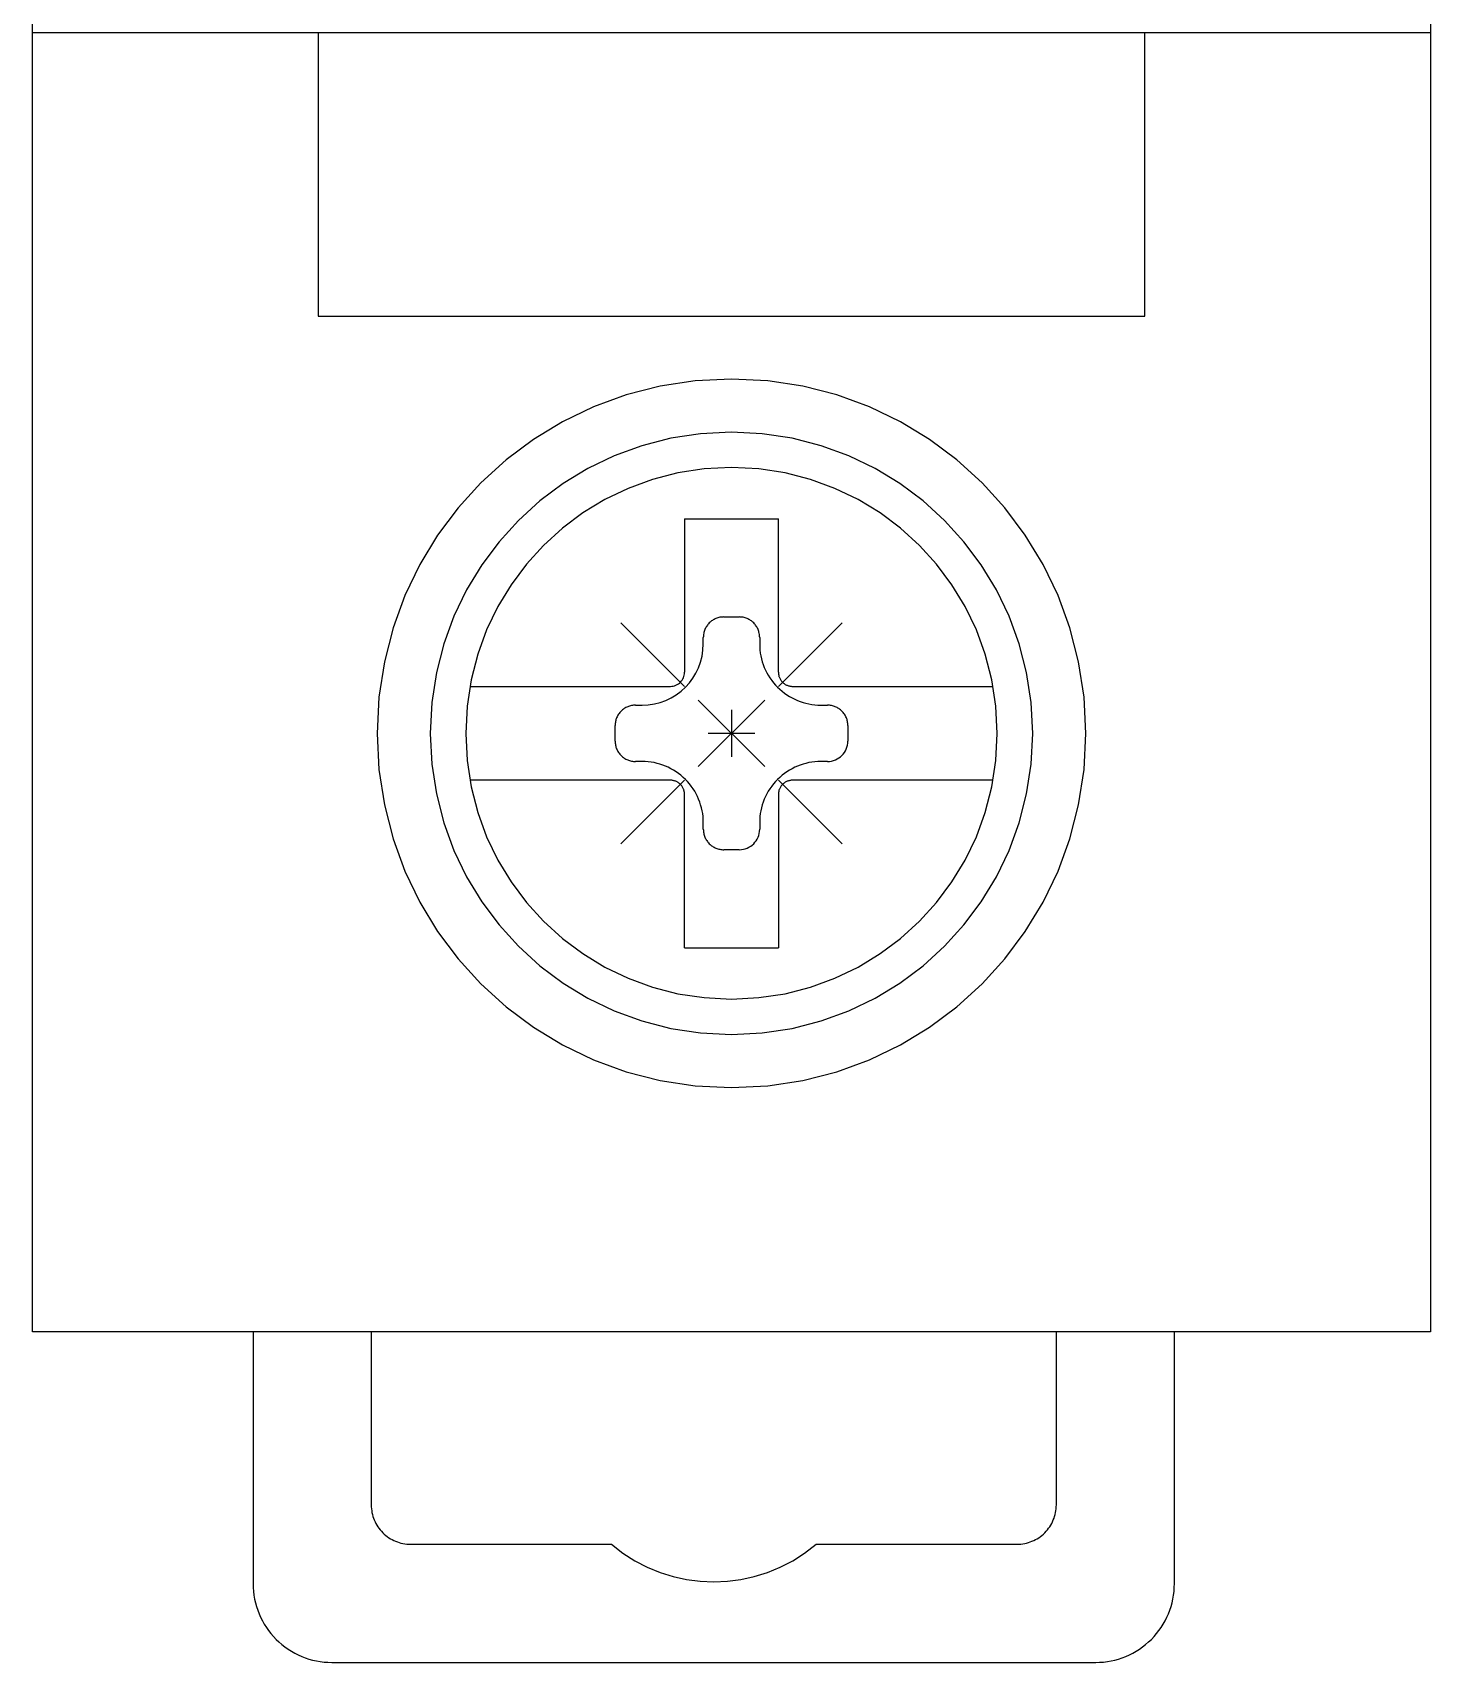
# Model space of a CAD drawing. Header units: millimetres. Extents: x 173893 to 258446, y -176540 to -123824.
# Drawn here: x 197231.95 to 197249.93, y -139324.39 to -139303.43 of the extents above; entities that cross this region are included whole.
import ezdxf

# ---------------------------------------------------------------- set-up
doc = ezdxf.new("R2010")
doc.units = ezdxf.units.MM
doc.header["$LTSCALE"] = 3

msp = doc.modelspace()

# ---------------------------------------------------------------- linework, layer by layer
for p, q in [((197231.953, -139320.141), (197231.953, -139240.659)), ((197249.925, -139240.659), (197249.925, -139320.141)), ((197231.953, -139303.435), (197249.925, -139303.435)), ((197235.624, -139303.435), (197235.624, -139307.08)), ((197246.255, -139307.08), (197246.255, -139303.435)), ((197235.624, -139307.08), (197246.255, -139307.08)), ((197240.021, -139307.982), (197239.584, -139308.094)), ((197240.473, -139307.913), (197240.021, -139307.982)), ((197240.939, -139307.89), (197240.473, -139307.913)), ((197241.405, -139307.913), (197240.939, -139307.89)), ((197240.939, -139307.89), (197240.939, -139307.89)), ((197241.858, -139307.982), (197241.405, -139307.913)), ((197242.294, -139308.094), (197241.858, -139307.982)), ((197239.584, -139308.094), (197239.166, -139308.248)), ((197242.713, -139308.248), (197242.294, -139308.094)), ((197239.166, -139308.248), (197238.767, -139308.439)), ((197243.111, -139308.439), (197242.713, -139308.248)), ((197238.767, -139308.439), (197238.392, -139308.668)), ((197240.543, -139308.593), (197240.159, -139308.652)), ((197240.939, -139308.573), (197240.543, -139308.593)), ((197241.335, -139308.593), (197240.939, -139308.573)), ((197240.939, -139308.573), (197240.939, -139308.573)), ((197241.72, -139308.652), (197241.335, -139308.593)), ((197243.487, -139308.668), (197243.111, -139308.439)), ((197238.392, -139308.668), (197238.041, -139308.93)), ((197239.788, -139308.747), (197239.432, -139308.877)), ((197240.159, -139308.652), (197239.788, -139308.747)), ((197242.091, -139308.747), (197241.72, -139308.652)), ((197242.447, -139308.877), (197242.091, -139308.747)), ((197243.837, -139308.93), (197243.487, -139308.668)), ((197238.041, -139308.93), (197237.718, -139309.224)), ((197239.432, -139308.877), (197239.093, -139309.04)), ((197240.939, -139309.029), (197240.59, -139309.046)), ((197241.289, -139309.046), (197240.939, -139309.029)), ((197240.939, -139309.029), (197240.939, -139309.029)), ((197242.785, -139309.04), (197242.447, -139308.877)), ((197244.161, -139309.224), (197243.837, -139308.93)), ((197237.718, -139309.224), (197237.423, -139309.548)), ((197238.774, -139309.234), (197238.476, -139309.457)), ((197239.093, -139309.04), (197238.774, -139309.234)), ((197239.923, -139309.182), (197239.609, -139309.297)), ((197240.251, -139309.098), (197239.923, -139309.182)), ((197240.59, -139309.046), (197240.251, -139309.098)), ((197241.628, -139309.098), (197241.289, -139309.046)), ((197241.955, -139309.182), (197241.628, -139309.098)), ((197242.269, -139309.297), (197241.955, -139309.182)), ((197243.105, -139309.234), (197242.785, -139309.04)), ((197243.403, -139309.457), (197243.105, -139309.234)), ((197244.455, -139309.548), (197244.161, -139309.224)), ((197239.31, -139309.441), (197239.029, -139309.612)), ((197239.609, -139309.297), (197239.31, -139309.441)), ((197242.568, -139309.441), (197242.269, -139309.297)), ((197242.85, -139309.612), (197242.568, -139309.441)), ((197237.423, -139309.548), (197237.161, -139309.898)), ((197238.476, -139309.457), (197238.201, -139309.707)), ((197239.029, -139309.612), (197238.766, -139309.809)), ((197243.113, -139309.809), (197242.85, -139309.612)), ((197243.678, -139309.707), (197243.403, -139309.457)), ((197244.717, -139309.898), (197244.455, -139309.548)), ((197238.201, -139309.707), (197237.951, -139309.982)), ((197238.766, -139309.809), (197238.523, -139310.03)), ((197240.336, -139309.688), (197240.336, -139311.66)), ((197240.336, -139309.688), (197241.543, -139309.688)), ((197241.543, -139311.66), (197241.543, -139309.688)), ((197243.356, -139310.03), (197243.113, -139309.809)), ((197243.928, -139309.982), (197243.678, -139309.707)), ((197237.161, -139309.898), (197236.933, -139310.274)), ((197237.951, -139309.982), (197237.728, -139310.28)), ((197238.523, -139310.03), (197238.302, -139310.272)), ((197243.576, -139310.272), (197243.356, -139310.03)), ((197244.151, -139310.28), (197243.928, -139309.982)), ((197244.946, -139310.274), (197244.717, -139309.898)), ((197236.933, -139310.274), (197236.741, -139310.672)), ((197237.728, -139310.28), (197237.534, -139310.6)), ((197238.302, -139310.272), (197238.106, -139310.535)), ((197243.773, -139310.535), (197243.576, -139310.272)), ((197244.345, -139310.6), (197244.151, -139310.28)), ((197245.138, -139310.672), (197244.946, -139310.274)), ((197236.741, -139310.672), (197236.588, -139311.091)), ((197237.534, -139310.6), (197237.371, -139310.938)), ((197238.106, -139310.535), (197237.935, -139310.817)), ((197243.944, -139310.817), (197243.773, -139310.535)), ((197244.508, -139310.938), (197244.345, -139310.6)), ((197245.291, -139311.091), (197245.138, -139310.672)), ((197237.935, -139310.817), (197237.791, -139311.116)), ((197244.088, -139311.116), (197243.944, -139310.817)), ((197236.588, -139311.091), (197236.476, -139311.528)), ((197237.371, -139310.938), (197237.241, -139311.294)), ((197237.791, -139311.116), (197237.676, -139311.43)), ((197239.517, -139311.023), (197240.336, -139311.842)), ((197240.593, -139311.123), (197240.589, -139311.135)), ((197240.597, -139311.111), (197240.593, -139311.123)), ((197240.602, -139311.099), (197240.597, -139311.111)), ((197240.608, -139311.088), (197240.602, -139311.099)), ((197240.614, -139311.077), (197240.608, -139311.088)), ((197240.621, -139311.066), (197240.614, -139311.077)), ((197240.629, -139311.055), (197240.621, -139311.066)), ((197240.637, -139311.045), (197240.629, -139311.055)), ((197240.645, -139311.036), (197240.637, -139311.045)), ((197240.654, -139311.026), (197240.645, -139311.036)), ((197240.664, -139311.017), (197240.654, -139311.026)), ((197240.654, -139311.026), (197240.654, -139311.026)), ((197240.674, -139311.009), (197240.664, -139311.017)), ((197240.684, -139311.001), (197240.674, -139311.009)), ((197240.694, -139310.993), (197240.684, -139311.001)), ((197240.705, -139310.986), (197240.694, -139310.993)), ((197240.716, -139310.98), (197240.705, -139310.986)), ((197240.728, -139310.974), (197240.716, -139310.98)), ((197240.739, -139310.969), (197240.728, -139310.974)), ((197240.751, -139310.964), (197240.739, -139310.969)), ((197240.764, -139310.961), (197240.751, -139310.964)), ((197240.776, -139310.957), (197240.764, -139310.961)), ((197240.788, -139310.954), (197240.776, -139310.957)), ((197240.801, -139310.952), (197240.788, -139310.954)), ((197240.814, -139310.951), (197240.801, -139310.952)), ((197240.827, -139310.95), (197240.814, -139310.951)), ((197240.84, -139310.949), (197240.827, -139310.95)), ((197240.84, -139310.949), (197240.84, -139310.949)), ((197240.84, -139310.949), (197241.039, -139310.949)), ((197241.052, -139310.95), (197241.039, -139310.949)), ((197241.065, -139310.951), (197241.052, -139310.95)), ((197241.078, -139310.952), (197241.065, -139310.951)), ((197241.09, -139310.954), (197241.078, -139310.952)), ((197241.103, -139310.957), (197241.09, -139310.954)), ((197241.115, -139310.961), (197241.103, -139310.957)), ((197241.127, -139310.964), (197241.115, -139310.961)), ((197241.139, -139310.969), (197241.127, -139310.964)), ((197241.151, -139310.974), (197241.139, -139310.969)), ((197241.163, -139310.98), (197241.151, -139310.974)), ((197241.174, -139310.986), (197241.163, -139310.98)), ((197241.185, -139310.993), (197241.174, -139310.986)), ((197241.195, -139311.001), (197241.185, -139310.993)), ((197241.205, -139311.009), (197241.195, -139311.001)), ((197241.215, -139311.017), (197241.205, -139311.009)), ((197241.225, -139311.026), (197241.215, -139311.017)), ((197241.234, -139311.036), (197241.225, -139311.026)), ((197241.225, -139311.026), (197241.225, -139311.026)), ((197241.242, -139311.045), (197241.234, -139311.036)), ((197241.25, -139311.055), (197241.242, -139311.045)), ((197241.257, -139311.066), (197241.25, -139311.055)), ((197241.264, -139311.077), (197241.257, -139311.066)), ((197241.27, -139311.088), (197241.264, -139311.077)), ((197241.276, -139311.099), (197241.27, -139311.088)), ((197241.281, -139311.111), (197241.276, -139311.099)), ((197241.286, -139311.123), (197241.281, -139311.111)), ((197241.29, -139311.135), (197241.286, -139311.123)), ((197241.543, -139311.842), (197242.362, -139311.023)), ((197244.203, -139311.43), (197244.088, -139311.116)), ((197244.638, -139311.294), (197244.508, -139310.938)), ((197245.403, -139311.528), (197245.291, -139311.091)), ((197237.241, -139311.294), (197237.145, -139311.665)), ((197240.573, -139311.377), (197240.577, -139311.296)), ((197240.578, -139311.199), (197240.577, -139311.212)), ((197240.577, -139311.296), (197240.577, -139311.212)), ((197240.579, -139311.186), (197240.578, -139311.199)), ((197240.58, -139311.173), (197240.579, -139311.186)), ((197240.582, -139311.16), (197240.58, -139311.173)), ((197240.585, -139311.148), (197240.582, -139311.16)), ((197240.589, -139311.135), (197240.585, -139311.148)), ((197241.293, -139311.148), (197241.29, -139311.135)), ((197241.296, -139311.16), (197241.293, -139311.148)), ((197241.298, -139311.173), (197241.296, -139311.16)), ((197241.3, -139311.186), (197241.298, -139311.173)), ((197241.301, -139311.199), (197241.3, -139311.186)), ((197241.302, -139311.212), (197241.301, -139311.199)), ((197241.302, -139311.212), (197241.302, -139311.296)), ((197241.302, -139311.212), (197241.302, -139311.212)), ((197241.302, -139311.296), (197241.302, -139311.296)), ((197241.302, -139311.296), (197241.302, -139311.335)), ((197241.302, -139311.335), (197241.305, -139311.374)), ((197244.734, -139311.665), (197244.638, -139311.294)), ((197236.476, -139311.528), (197236.407, -139311.98)), ((197237.676, -139311.43), (197237.592, -139311.757)), ((197240.515, -139311.603), (197240.542, -139311.53)), ((197240.542, -139311.53), (197240.561, -139311.455)), ((197240.561, -139311.455), (197240.573, -139311.377)), ((197241.305, -139311.374), (197241.31, -139311.413)), ((197241.31, -139311.413), (197241.317, -139311.451)), ((197241.317, -139311.451), (197241.325, -139311.488)), ((197241.325, -139311.488), (197241.335, -139311.525)), ((197241.335, -139311.525), (197241.347, -139311.562)), ((197244.287, -139311.757), (197244.203, -139311.43)), ((197245.472, -139311.98), (197245.403, -139311.528)), ((197237.145, -139311.665), (197237.087, -139312.05)), ((197237.592, -139311.757), (197237.54, -139312.096)), ((197240.305, -139311.762), (197240.314, -139311.747)), ((197240.314, -139311.747), (197240.322, -139311.731)), ((197240.322, -139311.731), (197240.328, -139311.714)), ((197240.328, -139311.714), (197240.332, -139311.697)), ((197240.332, -139311.697), (197240.335, -139311.679)), ((197240.335, -139311.679), (197240.336, -139311.66)), ((197240.398, -139311.797), (197240.443, -139311.737)), ((197240.443, -139311.737), (197240.482, -139311.672)), ((197240.482, -139311.672), (197240.515, -139311.603)), ((197241.347, -139311.562), (197241.361, -139311.598)), ((197241.361, -139311.598), (197241.377, -139311.633)), ((197241.377, -139311.633), (197241.394, -139311.667)), ((197241.394, -139311.667), (197241.413, -139311.7)), ((197241.413, -139311.7), (197241.434, -139311.733)), ((197241.434, -139311.733), (197241.456, -139311.765)), ((197241.543, -139311.66), (197241.543, -139311.66)), ((197241.543, -139311.66), (197241.543, -139311.669)), ((197241.543, -139311.669), (197241.544, -139311.678)), ((197241.544, -139311.678), (197241.545, -139311.687)), ((197241.545, -139311.687), (197241.546, -139311.696)), ((197241.546, -139311.696), (197241.548, -139311.704)), ((197241.548, -139311.704), (197241.55, -139311.713)), ((197241.55, -139311.713), (197241.553, -139311.721)), ((197241.553, -139311.721), (197241.557, -139311.73)), ((197241.557, -139311.73), (197241.56, -139311.738)), ((197241.56, -139311.738), (197241.564, -139311.746)), ((197241.564, -139311.746), (197241.568, -139311.753)), ((197241.568, -139311.753), (197241.573, -139311.761)), ((197244.339, -139312.096), (197244.287, -139311.757)), ((197244.792, -139312.05), (197244.734, -139311.665)), ((197237.576, -139311.842), (197240.154, -139311.842)), ((197240.154, -139311.842), (197240.172, -139311.841)), ((197240.154, -139311.842), (197240.154, -139311.842)), ((197240.165, -139311.989), (197240.23, -139311.949)), ((197240.172, -139311.841), (197240.19, -139311.839)), ((197240.19, -139311.839), (197240.208, -139311.834)), ((197240.208, -139311.834), (197240.225, -139311.828)), ((197240.225, -139311.828), (197240.24, -139311.82)), ((197240.23, -139311.949), (197240.291, -139311.904)), ((197240.24, -139311.82), (197240.256, -139311.811)), ((197240.256, -139311.811), (197240.27, -139311.801)), ((197240.27, -139311.801), (197240.283, -139311.789)), ((197240.283, -139311.789), (197240.294, -139311.776)), ((197240.291, -139311.904), (197240.347, -139311.853)), ((197240.294, -139311.776), (197240.305, -139311.762)), ((197240.347, -139311.853), (197240.398, -139311.797)), ((197241.456, -139311.765), (197241.48, -139311.795)), ((197241.48, -139311.795), (197241.505, -139311.825)), ((197241.505, -139311.825), (197241.532, -139311.853)), ((197241.532, -139311.853), (197241.532, -139311.853)), ((197241.532, -139311.853), (197241.56, -139311.88)), ((197241.56, -139311.88), (197241.59, -139311.905)), ((197241.573, -139311.761), (197241.578, -139311.768)), ((197241.578, -139311.768), (197241.584, -139311.775)), ((197241.584, -139311.775), (197241.59, -139311.782)), ((197241.59, -139311.782), (197241.596, -139311.789)), ((197241.59, -139311.905), (197241.62, -139311.929)), ((197241.596, -139311.789), (197241.596, -139311.789)), ((197241.596, -139311.789), (197241.603, -139311.795)), ((197241.603, -139311.795), (197241.609, -139311.801)), ((197241.609, -139311.801), (197241.616, -139311.806)), ((197241.616, -139311.806), (197241.624, -139311.812)), ((197241.62, -139311.929), (197241.652, -139311.951)), ((197241.624, -139311.812), (197241.631, -139311.816)), ((197241.631, -139311.816), (197241.639, -139311.821)), ((197241.639, -139311.821), (197241.647, -139311.825)), ((197241.647, -139311.825), (197241.655, -139311.828)), ((197241.652, -139311.951), (197241.684, -139311.972)), ((197241.655, -139311.828), (197241.663, -139311.832)), ((197241.663, -139311.832), (197241.672, -139311.834)), ((197241.672, -139311.834), (197241.68, -139311.837)), ((197241.68, -139311.837), (197241.689, -139311.839)), ((197241.689, -139311.839), (197241.698, -139311.84)), ((197241.698, -139311.84), (197241.707, -139311.841)), ((197241.707, -139311.841), (197241.716, -139311.842)), ((197241.716, -139311.842), (197241.725, -139311.842)), ((197241.725, -139311.842), (197244.303, -139311.842)), ((197236.407, -139311.98), (197236.383, -139312.446)), ((197237.087, -139312.05), (197237.067, -139312.446)), ((197237.54, -139312.096), (197237.522, -139312.446)), ((197239.511, -139312.17), (197239.502, -139312.18)), ((197239.52, -139312.161), (197239.511, -139312.17)), ((197239.529, -139312.152), (197239.52, -139312.161)), ((197239.52, -139312.161), (197239.52, -139312.161)), ((197239.539, -139312.143), (197239.529, -139312.152)), ((197239.549, -139312.135), (197239.539, -139312.143)), ((197239.56, -139312.128), (197239.549, -139312.135)), ((197239.57, -139312.121), (197239.56, -139312.128)), ((197239.582, -139312.114), (197239.57, -139312.121)), ((197239.593, -139312.109), (197239.582, -139312.114)), ((197239.605, -139312.104), (197239.593, -139312.109)), ((197239.617, -139312.099), (197239.605, -139312.104)), ((197239.629, -139312.095), (197239.617, -139312.099)), ((197239.641, -139312.091), (197239.629, -139312.095)), ((197239.654, -139312.089), (197239.641, -139312.091)), ((197239.666, -139312.086), (197239.654, -139312.089)), ((197239.679, -139312.085), (197239.666, -139312.086)), ((197239.692, -139312.084), (197239.679, -139312.085)), ((197239.705, -139312.084), (197239.692, -139312.084)), ((197239.705, -139312.084), (197239.79, -139312.084)), ((197239.705, -139312.084), (197239.705, -139312.084)), ((197239.79, -139312.084), (197239.87, -139312.08)), ((197239.79, -139312.084), (197239.79, -139312.084)), ((197239.87, -139312.08), (197239.949, -139312.068)), ((197239.949, -139312.068), (197240.024, -139312.048)), ((197240.024, -139312.048), (197240.097, -139312.022)), ((197240.097, -139312.022), (197240.165, -139311.989)), ((197240.513, -139312.873), (197241.366, -139312.019)), ((197240.513, -139312.019), (197241.366, -139312.873)), ((197240.94, -139312.144), (197240.939, -139312.748)), ((197241.684, -139311.972), (197241.718, -139311.991)), ((197241.718, -139311.991), (197241.752, -139312.008)), ((197241.752, -139312.008), (197241.787, -139312.024)), ((197241.787, -139312.024), (197241.823, -139312.038)), ((197241.823, -139312.038), (197241.86, -139312.05)), ((197241.86, -139312.05), (197241.897, -139312.06)), ((197241.897, -139312.06), (197241.934, -139312.068)), ((197241.934, -139312.068), (197241.972, -139312.075)), ((197241.972, -139312.075), (197242.011, -139312.08)), ((197242.011, -139312.08), (197242.05, -139312.083)), ((197242.05, -139312.083), (197242.089, -139312.084)), ((197242.089, -139312.084), (197242.174, -139312.084)), ((197242.186, -139312.084), (197242.174, -139312.084)), ((197242.199, -139312.085), (197242.186, -139312.084)), ((197242.212, -139312.086), (197242.199, -139312.085)), ((197242.225, -139312.089), (197242.212, -139312.086)), ((197242.237, -139312.091), (197242.225, -139312.089)), ((197242.25, -139312.095), (197242.237, -139312.091)), ((197242.262, -139312.099), (197242.25, -139312.095)), ((197242.274, -139312.104), (197242.262, -139312.099)), ((197242.286, -139312.109), (197242.274, -139312.104)), ((197242.297, -139312.114), (197242.286, -139312.109)), ((197242.308, -139312.121), (197242.297, -139312.114)), ((197242.319, -139312.128), (197242.308, -139312.121)), ((197242.33, -139312.135), (197242.319, -139312.128)), ((197242.34, -139312.143), (197242.33, -139312.135)), ((197242.35, -139312.152), (197242.34, -139312.143)), ((197242.359, -139312.161), (197242.35, -139312.152)), ((197242.368, -139312.17), (197242.359, -139312.161)), ((197242.359, -139312.161), (197242.359, -139312.161)), ((197242.376, -139312.18), (197242.368, -139312.17)), ((197244.357, -139312.446), (197244.339, -139312.096)), ((197244.812, -139312.446), (197244.792, -139312.05)), ((197245.496, -139312.446), (197245.472, -139311.98)), ((197239.444, -139312.32), (197239.443, -139312.333)), ((197239.443, -139312.333), (197239.443, -139312.346)), ((197239.443, -139312.546), (197239.443, -139312.346)), ((197239.446, -139312.307), (197239.444, -139312.32)), ((197239.448, -139312.295), (197239.446, -139312.307)), ((197239.451, -139312.282), (197239.448, -139312.295)), ((197239.454, -139312.27), (197239.451, -139312.282)), ((197239.458, -139312.258), (197239.454, -139312.27)), ((197239.463, -139312.246), (197239.458, -139312.258)), ((197239.468, -139312.234), (197239.463, -139312.246)), ((197239.474, -139312.222), (197239.468, -139312.234)), ((197239.48, -139312.211), (197239.474, -139312.222)), ((197239.487, -139312.2), (197239.48, -139312.211)), ((197239.494, -139312.19), (197239.487, -139312.2)), ((197239.502, -139312.18), (197239.494, -139312.19)), ((197242.384, -139312.19), (197242.376, -139312.18)), ((197242.392, -139312.2), (197242.384, -139312.19)), ((197242.399, -139312.211), (197242.392, -139312.2)), ((197242.405, -139312.222), (197242.399, -139312.211)), ((197242.411, -139312.234), (197242.405, -139312.222)), ((197242.416, -139312.246), (197242.411, -139312.234)), ((197242.421, -139312.258), (197242.416, -139312.246)), ((197242.425, -139312.27), (197242.421, -139312.258)), ((197242.428, -139312.282), (197242.425, -139312.27)), ((197242.431, -139312.295), (197242.428, -139312.282)), ((197242.433, -139312.307), (197242.431, -139312.295)), ((197242.435, -139312.32), (197242.433, -139312.307)), ((197242.436, -139312.333), (197242.435, -139312.32)), ((197242.436, -139312.346), (197242.436, -139312.333)), ((197242.436, -139312.346), (197242.436, -139312.346)), ((197242.436, -139312.346), (197242.436, -139312.546)), ((197236.383, -139312.446), (197236.383, -139312.446)), ((197236.383, -139312.446), (197236.407, -139312.912)), ((197237.067, -139312.446), (197237.067, -139312.446)), ((197237.067, -139312.446), (197237.087, -139312.842)), ((197237.522, -139312.446), (197237.522, -139312.446)), ((197237.522, -139312.446), (197237.54, -139312.795)), ((197239.443, -139312.546), (197239.443, -139312.546)), ((197239.443, -139312.546), (197239.443, -139312.559)), ((197239.443, -139312.559), (197239.444, -139312.572)), ((197239.444, -139312.572), (197239.446, -139312.584)), ((197239.446, -139312.584), (197239.448, -139312.597)), ((197239.448, -139312.597), (197239.451, -139312.609)), ((197241.241, -139312.446), (197240.638, -139312.446)), ((197242.424, -139312.624), (197242.431, -139312.598)), ((197242.431, -139312.598), (197242.435, -139312.572)), ((197242.435, -139312.572), (197242.436, -139312.546)), ((197244.339, -139312.795), (197244.357, -139312.446)), ((197244.357, -139312.446), (197244.357, -139312.446)), ((197244.792, -139312.842), (197244.812, -139312.446)), ((197244.812, -139312.446), (197244.812, -139312.446)), ((197245.472, -139312.912), (197245.496, -139312.446)), ((197245.496, -139312.446), (197245.496, -139312.446)), ((197237.54, -139312.795), (197237.592, -139313.135)), ((197239.451, -139312.609), (197239.454, -139312.622)), ((197239.454, -139312.622), (197239.458, -139312.634)), ((197239.458, -139312.634), (197239.463, -139312.646)), ((197239.463, -139312.646), (197239.468, -139312.658)), ((197239.468, -139312.658), (197239.474, -139312.669)), ((197239.474, -139312.669), (197239.48, -139312.68)), ((197239.48, -139312.68), (197239.487, -139312.691)), ((197239.487, -139312.691), (197239.494, -139312.702)), ((197239.494, -139312.702), (197239.502, -139312.712)), ((197239.502, -139312.712), (197239.511, -139312.722)), ((197239.511, -139312.722), (197239.52, -139312.731)), ((197239.52, -139312.731), (197239.52, -139312.731)), ((197239.52, -139312.731), (197239.529, -139312.74)), ((197239.529, -139312.74), (197239.539, -139312.749)), ((197239.539, -139312.749), (197239.549, -139312.756)), ((197239.549, -139312.756), (197239.56, -139312.764)), ((197239.56, -139312.764), (197239.57, -139312.771)), ((197239.57, -139312.771), (197239.582, -139312.777)), ((197239.582, -139312.777), (197239.593, -139312.783)), ((197239.593, -139312.783), (197239.605, -139312.788)), ((197239.605, -139312.788), (197239.617, -139312.793)), ((197239.617, -139312.793), (197239.629, -139312.797)), ((197239.629, -139312.797), (197239.641, -139312.8)), ((197239.641, -139312.8), (197239.654, -139312.803)), ((197239.654, -139312.803), (197239.666, -139312.805)), ((197239.666, -139312.805), (197239.679, -139312.807)), ((197239.679, -139312.807), (197239.692, -139312.808)), ((197239.692, -139312.808), (197239.705, -139312.808)), ((197239.79, -139312.808), (197239.705, -139312.808)), ((197239.829, -139312.809), (197239.79, -139312.808)), ((197242.089, -139312.808), (197242.05, -139312.809)), ((197242.174, -139312.808), (197242.089, -139312.808)), ((197242.089, -139312.808), (197242.089, -139312.808)), ((197242.174, -139312.808), (197242.2, -139312.807)), ((197242.174, -139312.808), (197242.174, -139312.808)), ((197242.2, -139312.807), (197242.226, -139312.803)), ((197242.226, -139312.803), (197242.251, -139312.796)), ((197242.251, -139312.796), (197242.276, -139312.787)), ((197242.276, -139312.787), (197242.298, -139312.776)), ((197242.298, -139312.776), (197242.32, -139312.763)), ((197242.32, -139312.763), (197242.34, -139312.748)), ((197242.34, -139312.748), (197242.359, -139312.731)), ((197242.359, -139312.731), (197242.376, -139312.712)), ((197242.376, -139312.712), (197242.391, -139312.692)), ((197242.391, -139312.692), (197242.404, -139312.671)), ((197242.404, -139312.671), (197242.415, -139312.648)), ((197242.415, -139312.648), (197242.424, -139312.624)), ((197244.287, -139313.135), (197244.339, -139312.795)), ((197236.407, -139312.912), (197236.476, -139313.364)), ((197237.087, -139312.842), (197237.145, -139313.226)), ((197239.868, -139312.812), (197239.829, -139312.809)), ((197239.906, -139312.817), (197239.868, -139312.812)), ((197239.944, -139312.823), (197239.906, -139312.817)), ((197239.982, -139312.832), (197239.944, -139312.823)), ((197240.019, -139312.842), (197239.982, -139312.832)), ((197240.055, -139312.854), (197240.019, -139312.842)), ((197240.091, -139312.868), (197240.055, -139312.854)), ((197240.126, -139312.883), (197240.091, -139312.868)), ((197240.161, -139312.901), (197240.126, -139312.883)), ((197240.194, -139312.92), (197240.161, -139312.901)), ((197240.227, -139312.94), (197240.194, -139312.92)), ((197240.258, -139312.962), (197240.227, -139312.94)), ((197240.289, -139312.986), (197240.258, -139312.962)), ((197240.318, -139313.012), (197240.289, -139312.986)), ((197240.347, -139313.039), (197240.318, -139313.012)), ((197241.56, -139313.012), (197241.532, -139313.039)), ((197241.59, -139312.986), (197241.56, -139313.012)), ((197241.62, -139312.962), (197241.59, -139312.986)), ((197241.652, -139312.94), (197241.62, -139312.962)), ((197241.684, -139312.92), (197241.652, -139312.94)), ((197241.718, -139312.901), (197241.684, -139312.92)), ((197241.752, -139312.883), (197241.718, -139312.901)), ((197241.787, -139312.868), (197241.752, -139312.883)), ((197241.823, -139312.854), (197241.787, -139312.868)), ((197241.86, -139312.842), (197241.823, -139312.854)), ((197241.897, -139312.832), (197241.86, -139312.842)), ((197241.934, -139312.823), (197241.897, -139312.832)), ((197241.972, -139312.817), (197241.934, -139312.823)), ((197242.011, -139312.812), (197241.972, -139312.817)), ((197242.05, -139312.809), (197242.011, -139312.812)), ((197244.734, -139313.226), (197244.792, -139312.842)), ((197245.403, -139313.364), (197245.472, -139312.912)), ((197237.145, -139313.226), (197237.241, -139313.597)), ((197240.154, -139313.05), (197237.576, -139313.05)), ((197237.592, -139313.135), (197237.676, -139313.462)), ((197239.517, -139313.869), (197240.336, -139313.05)), ((197240.163, -139313.05), (197240.154, -139313.05)), ((197240.172, -139313.05), (197240.163, -139313.05)), ((197240.18, -139313.051), (197240.172, -139313.05)), ((197240.189, -139313.053), (197240.18, -139313.051)), ((197240.198, -139313.055), (197240.189, -139313.053)), ((197240.207, -139313.057), (197240.198, -139313.055)), ((197240.215, -139313.06), (197240.207, -139313.057)), ((197240.224, -139313.063), (197240.215, -139313.06)), ((197240.231, -139313.067), (197240.224, -139313.063)), ((197240.239, -139313.071), (197240.231, -139313.067)), ((197240.247, -139313.075), (197240.239, -139313.071)), ((197240.255, -139313.08), (197240.247, -139313.075)), ((197240.262, -139313.085), (197240.255, -139313.08)), ((197240.269, -139313.091), (197240.262, -139313.085)), ((197240.276, -139313.097), (197240.269, -139313.091)), ((197240.283, -139313.103), (197240.276, -139313.097)), ((197240.289, -139313.109), (197240.283, -139313.103)), ((197240.283, -139313.103), (197240.283, -139313.103)), ((197240.295, -139313.116), (197240.289, -139313.109)), ((197240.3, -139313.123), (197240.295, -139313.116)), ((197240.305, -139313.131), (197240.3, -139313.123)), ((197240.31, -139313.138), (197240.305, -139313.131)), ((197240.315, -139313.146), (197240.31, -139313.138)), ((197240.319, -139313.154), (197240.315, -139313.146)), ((197240.322, -139313.162), (197240.319, -139313.154)), ((197240.325, -139313.17), (197240.322, -139313.162)), ((197240.328, -139313.179), (197240.325, -139313.17)), ((197240.33, -139313.187), (197240.328, -139313.179)), ((197240.333, -139313.196), (197240.33, -139313.187)), ((197240.334, -139313.205), (197240.333, -139313.196)), ((197240.335, -139313.214), (197240.334, -139313.205)), ((197240.336, -139313.223), (197240.335, -139313.214)), ((197240.336, -139313.232), (197240.336, -139313.223)), ((197240.374, -139313.067), (197240.347, -139313.039)), ((197240.347, -139313.039), (197240.347, -139313.039)), ((197240.399, -139313.096), (197240.374, -139313.067)), ((197240.423, -139313.127), (197240.399, -139313.096)), ((197240.445, -139313.159), (197240.423, -139313.127)), ((197240.466, -139313.191), (197240.445, -139313.159)), ((197240.485, -139313.225), (197240.466, -139313.191)), ((197240.502, -139313.259), (197240.485, -139313.225)), ((197241.394, -139313.225), (197241.377, -139313.259)), ((197241.413, -139313.191), (197241.394, -139313.225)), ((197241.434, -139313.159), (197241.413, -139313.191)), ((197241.456, -139313.127), (197241.434, -139313.159)), ((197241.48, -139313.096), (197241.456, -139313.127)), ((197241.505, -139313.067), (197241.48, -139313.096)), ((197241.532, -139313.039), (197241.505, -139313.067)), ((197241.532, -139313.039), (197241.532, -139313.039)), ((197241.543, -139313.05), (197242.362, -139313.869)), ((197241.544, -139313.214), (197241.543, -139313.223)), ((197241.543, -139313.223), (197241.543, -139313.232)), ((197241.545, -139313.205), (197241.544, -139313.214)), ((197241.546, -139313.196), (197241.545, -139313.205)), ((197241.548, -139313.187), (197241.546, -139313.196)), ((197241.55, -139313.179), (197241.548, -139313.187)), ((197241.553, -139313.17), (197241.55, -139313.179)), ((197241.557, -139313.162), (197241.553, -139313.17)), ((197241.56, -139313.154), (197241.557, -139313.162)), ((197241.564, -139313.146), (197241.56, -139313.154)), ((197241.568, -139313.138), (197241.564, -139313.146)), ((197241.573, -139313.131), (197241.568, -139313.138)), ((197241.578, -139313.123), (197241.573, -139313.131)), ((197241.584, -139313.116), (197241.578, -139313.123)), ((197241.59, -139313.109), (197241.584, -139313.116)), ((197241.596, -139313.103), (197241.59, -139313.109)), ((197241.603, -139313.097), (197241.596, -139313.103)), ((197241.596, -139313.103), (197241.596, -139313.103)), ((197241.609, -139313.091), (197241.603, -139313.097)), ((197241.616, -139313.085), (197241.609, -139313.091)), ((197241.624, -139313.08), (197241.616, -139313.085)), ((197241.631, -139313.075), (197241.624, -139313.08)), ((197241.639, -139313.071), (197241.631, -139313.075)), ((197241.647, -139313.067), (197241.639, -139313.071)), ((197241.655, -139313.063), (197241.647, -139313.067)), ((197241.663, -139313.06), (197241.655, -139313.063)), ((197241.672, -139313.057), (197241.663, -139313.06)), ((197241.68, -139313.055), (197241.672, -139313.057)), ((197241.689, -139313.053), (197241.68, -139313.055)), ((197241.698, -139313.051), (197241.689, -139313.053)), ((197241.707, -139313.05), (197241.698, -139313.051)), ((197241.716, -139313.05), (197241.707, -139313.05)), ((197241.725, -139313.05), (197241.716, -139313.05)), ((197241.725, -139313.05), (197241.725, -139313.05)), ((197244.303, -139313.05), (197241.725, -139313.05)), ((197244.203, -139313.462), (197244.287, -139313.135)), ((197244.638, -139313.597), (197244.734, -139313.226)), ((197236.476, -139313.364), (197236.588, -139313.801)), ((197240.336, -139313.232), (197240.336, -139313.232)), ((197240.336, -139315.204), (197240.336, -139313.232)), ((197240.517, -139313.294), (197240.502, -139313.259)), ((197240.531, -139313.33), (197240.517, -139313.294)), ((197240.543, -139313.366), (197240.531, -139313.33)), ((197240.553, -139313.403), (197240.543, -139313.366)), ((197240.562, -139313.441), (197240.553, -139313.403)), ((197241.325, -139313.403), (197241.317, -139313.441)), ((197241.335, -139313.366), (197241.325, -139313.403)), ((197241.347, -139313.33), (197241.335, -139313.366)), ((197241.361, -139313.294), (197241.347, -139313.33)), ((197241.377, -139313.259), (197241.361, -139313.294)), ((197241.543, -139313.232), (197241.543, -139315.204)), ((197245.291, -139313.801), (197245.403, -139313.364)), ((197237.241, -139313.597), (197237.371, -139313.953)), ((197237.676, -139313.462), (197237.791, -139313.776)), ((197240.569, -139313.479), (197240.562, -139313.441)), ((197240.574, -139313.517), (197240.569, -139313.479)), ((197240.576, -139313.556), (197240.574, -139313.517)), ((197240.577, -139313.595), (197240.576, -139313.556)), ((197240.577, -139313.68), (197240.577, -139313.595)), ((197240.577, -139313.595), (197240.577, -139313.595)), ((197241.305, -139313.517), (197241.302, -139313.556)), ((197241.302, -139313.556), (197241.302, -139313.595)), ((197241.302, -139313.595), (197241.302, -139313.68)), ((197241.31, -139313.479), (197241.305, -139313.517)), ((197241.317, -139313.441), (197241.31, -139313.479)), ((197244.088, -139313.776), (197244.203, -139313.462)), ((197244.508, -139313.953), (197244.638, -139313.597)), ((197236.588, -139313.801), (197236.741, -139314.219)), ((197237.791, -139313.776), (197237.935, -139314.075)), ((197240.577, -139313.68), (197240.577, -139313.68)), ((197240.577, -139313.68), (197240.578, -139313.693)), ((197240.578, -139313.693), (197240.579, -139313.706)), ((197240.579, -139313.706), (197240.58, -139313.719)), ((197240.58, -139313.719), (197240.582, -139313.731)), ((197240.582, -139313.731), (197240.585, -139313.744)), ((197240.585, -139313.744), (197240.589, -139313.756)), ((197240.589, -139313.756), (197240.593, -139313.768)), ((197240.593, -139313.768), (197240.597, -139313.78)), ((197240.597, -139313.78), (197240.602, -139313.792)), ((197240.602, -139313.792), (197240.608, -139313.803)), ((197240.608, -139313.803), (197240.614, -139313.815)), ((197240.614, -139313.815), (197240.621, -139313.826)), ((197240.621, -139313.826), (197240.629, -139313.836)), ((197240.629, -139313.836), (197240.637, -139313.846)), ((197240.637, -139313.846), (197240.645, -139313.856)), ((197240.645, -139313.856), (197240.654, -139313.866)), ((197241.225, -139313.866), (197241.241, -139313.847)), ((197241.241, -139313.847), (197241.257, -139313.827)), ((197241.257, -139313.827), (197241.27, -139313.805)), ((197241.27, -139313.805), (197241.281, -139313.782)), ((197241.281, -139313.782), (197241.29, -139313.758)), ((197241.29, -139313.758), (197241.296, -139313.733)), ((197241.296, -139313.733), (197241.3, -139313.707)), ((197241.3, -139313.707), (197241.302, -139313.68)), ((197243.944, -139314.075), (197244.088, -139313.776)), ((197245.138, -139314.219), (197245.291, -139313.801)), ((197237.371, -139313.953), (197237.534, -139314.292)), ((197240.654, -139313.866), (197240.654, -139313.866)), ((197240.654, -139313.866), (197240.664, -139313.874)), ((197240.664, -139313.874), (197240.674, -139313.883)), ((197240.674, -139313.883), (197240.684, -139313.891)), ((197240.684, -139313.891), (197240.694, -139313.898)), ((197240.694, -139313.898), (197240.705, -139313.905)), ((197240.705, -139313.905), (197240.716, -139313.911)), ((197240.716, -139313.911), (197240.728, -139313.917)), ((197240.728, -139313.917), (197240.739, -139313.922)), ((197240.739, -139313.922), (197240.751, -139313.927)), ((197240.751, -139313.927), (197240.764, -139313.931)), ((197240.764, -139313.931), (197240.776, -139313.934)), ((197240.776, -139313.934), (197240.788, -139313.937)), ((197240.788, -139313.937), (197240.801, -139313.939)), ((197240.801, -139313.939), (197240.814, -139313.941)), ((197240.814, -139313.941), (197240.827, -139313.942)), ((197240.827, -139313.942), (197240.84, -139313.942)), ((197241.039, -139313.942), (197240.84, -139313.942)), ((197241.039, -139313.942), (197241.066, -139313.941)), ((197241.039, -139313.942), (197241.039, -139313.942)), ((197241.066, -139313.941), (197241.092, -139313.937)), ((197241.092, -139313.937), (197241.117, -139313.93)), ((197241.117, -139313.93), (197241.141, -139313.922)), ((197241.141, -139313.922), (197241.164, -139313.911)), ((197241.164, -139313.911), (197241.186, -139313.897)), ((197241.186, -139313.897), (197241.206, -139313.882)), ((197241.206, -139313.882), (197241.225, -139313.866)), ((197244.345, -139314.292), (197244.508, -139313.953)), ((197236.741, -139314.219), (197236.933, -139314.617)), ((197237.935, -139314.075), (197238.106, -139314.356)), ((197243.773, -139314.356), (197243.944, -139314.075)), ((197244.946, -139314.618), (197245.138, -139314.219)), ((197237.534, -139314.292), (197237.728, -139314.611)), ((197238.106, -139314.356), (197238.302, -139314.62)), ((197243.576, -139314.62), (197243.773, -139314.356)), ((197244.151, -139314.611), (197244.345, -139314.292)), ((197236.933, -139314.617), (197237.161, -139314.993)), ((197237.728, -139314.611), (197237.951, -139314.909)), ((197238.302, -139314.62), (197238.523, -139314.862)), ((197243.356, -139314.862), (197243.576, -139314.62)), ((197243.928, -139314.909), (197244.151, -139314.611)), ((197244.717, -139314.993), (197244.946, -139314.618)), ((197238.523, -139314.862), (197238.766, -139315.083)), ((197243.113, -139315.083), (197243.356, -139314.862)), ((197237.161, -139314.993), (197237.423, -139315.344)), ((197237.951, -139314.909), (197238.201, -139315.184)), ((197238.766, -139315.083), (197239.029, -139315.279)), ((197242.85, -139315.279), (197243.113, -139315.083)), ((197243.678, -139315.184), (197243.928, -139314.909)), ((197244.455, -139315.344), (197244.717, -139314.993)), ((197238.201, -139315.184), (197238.476, -139315.434)), ((197239.029, -139315.279), (197239.31, -139315.451)), ((197240.336, -139315.204), (197241.543, -139315.204)), ((197242.568, -139315.451), (197242.85, -139315.279)), ((197243.403, -139315.434), (197243.678, -139315.184)), ((197237.423, -139315.344), (197237.718, -139315.668)), ((197238.476, -139315.434), (197238.774, -139315.657)), ((197239.31, -139315.451), (197239.609, -139315.595)), ((197242.269, -139315.595), (197242.568, -139315.451)), ((197243.105, -139315.657), (197243.403, -139315.434)), ((197244.161, -139315.668), (197244.455, -139315.344)), ((197237.718, -139315.668), (197238.041, -139315.961)), ((197238.774, -139315.657), (197239.093, -139315.851)), ((197239.609, -139315.595), (197239.923, -139315.709)), ((197239.923, -139315.709), (197240.251, -139315.794)), ((197241.628, -139315.794), (197241.955, -139315.709)), ((197241.955, -139315.709), (197242.269, -139315.595)), ((197242.785, -139315.851), (197243.105, -139315.657)), ((197243.837, -139315.962), (197244.161, -139315.668)), ((197239.093, -139315.851), (197239.432, -139316.014)), ((197240.251, -139315.794), (197240.59, -139315.845)), ((197240.59, -139315.845), (197240.939, -139315.863)), ((197240.939, -139315.863), (197241.289, -139315.845)), ((197240.939, -139315.863), (197240.939, -139315.863)), ((197241.289, -139315.845), (197241.628, -139315.794)), ((197242.447, -139316.014), (197242.785, -139315.851)), ((197238.041, -139315.961), (197238.392, -139316.224)), ((197239.432, -139316.014), (197239.788, -139316.145)), ((197239.788, -139316.145), (197240.159, -139316.24)), ((197241.72, -139316.24), (197242.091, -139316.145)), ((197242.091, -139316.145), (197242.447, -139316.014)), ((197243.487, -139316.224), (197243.837, -139315.962)), ((197238.392, -139316.224), (197238.767, -139316.452)), ((197240.159, -139316.24), (197240.543, -139316.299)), ((197240.543, -139316.299), (197240.939, -139316.319)), ((197240.939, -139316.319), (197241.335, -139316.299)), ((197240.939, -139316.319), (197240.939, -139316.319)), ((197241.335, -139316.299), (197241.72, -139316.24)), ((197243.111, -139316.452), (197243.487, -139316.224)), ((197238.767, -139316.452), (197239.166, -139316.644)), ((197242.713, -139316.644), (197243.111, -139316.452)), ((197239.166, -139316.644), (197239.584, -139316.797)), ((197242.294, -139316.797), (197242.713, -139316.644)), ((197239.584, -139316.797), (197240.021, -139316.91)), ((197240.021, -139316.91), (197240.473, -139316.979)), ((197240.473, -139316.979), (197240.939, -139317.002)), ((197240.939, -139317.002), (197241.405, -139316.979)), ((197241.405, -139316.979), (197241.858, -139316.91)), ((197241.858, -139316.91), (197242.294, -139316.797)), ((197240.939, -139317.002), (197240.939, -139317.002)), ((197249.925, -139320.141), (197231.953, -139320.141)), ((197234.789, -139320.141), (197234.789, -139323.381)), ((197236.307, -139320.141), (197236.307, -139322.369)), ((197245.116, -139322.369), (197245.116, -139320.141)), ((197246.635, -139323.381), (197246.635, -139320.141)), ((197236.307, -139322.369), (197236.307, -139322.369)), ((197236.307, -139322.369), (197236.308, -139322.393)), ((197236.308, -139322.393), (197236.31, -139322.418)), ((197236.31, -139322.418), (197236.313, -139322.443)), ((197236.313, -139322.443), (197236.317, -139322.468)), ((197245.106, -139322.468), (197245.11, -139322.443)), ((197245.11, -139322.443), (197245.113, -139322.418)), ((197245.113, -139322.418), (197245.115, -139322.393)), ((197245.115, -139322.393), (197245.116, -139322.369)), ((197236.317, -139322.468), (197236.322, -139322.492)), ((197236.322, -139322.492), (197236.329, -139322.516)), ((197236.329, -139322.516), (197236.337, -139322.539)), ((197236.337, -139322.539), (197236.346, -139322.562)), ((197236.346, -139322.562), (197236.356, -139322.585)), ((197236.356, -139322.585), (197236.367, -139322.607)), ((197236.367, -139322.607), (197236.379, -139322.628)), ((197236.379, -139322.628), (197236.392, -139322.649)), ((197236.392, -139322.649), (197236.406, -139322.669)), ((197245.016, -139322.669), (197245.031, -139322.649)), ((197245.031, -139322.649), (197245.044, -139322.628)), ((197245.044, -139322.628), (197245.056, -139322.607)), ((197245.056, -139322.607), (197245.067, -139322.585)), ((197245.067, -139322.585), (197245.077, -139322.562)), ((197245.077, -139322.562), (197245.086, -139322.539)), ((197245.086, -139322.539), (197245.094, -139322.516)), ((197245.094, -139322.516), (197245.101, -139322.492)), ((197245.101, -139322.492), (197245.106, -139322.468)), ((197236.406, -139322.669), (197236.422, -139322.689)), ((197236.422, -139322.689), (197236.438, -139322.708)), ((197236.438, -139322.708), (197236.456, -139322.726)), ((197236.456, -139322.726), (197236.456, -139322.726)), ((197236.456, -139322.726), (197236.474, -139322.744)), ((197236.474, -139322.744), (197236.493, -139322.76)), ((197236.493, -139322.76), (197236.512, -139322.775)), ((197236.512, -139322.775), (197236.533, -139322.79)), ((197236.533, -139322.79), (197236.553, -139322.803)), ((197236.553, -139322.803), (197236.575, -139322.815)), ((197236.575, -139322.815), (197236.597, -139322.826)), ((197236.597, -139322.826), (197236.62, -139322.836)), ((197236.62, -139322.836), (197236.643, -139322.845)), ((197236.643, -139322.845), (197236.666, -139322.853)), ((197236.666, -139322.853), (197236.69, -139322.859)), ((197236.69, -139322.859), (197236.714, -139322.865)), ((197236.714, -139322.865), (197236.739, -139322.869)), ((197244.684, -139322.869), (197244.709, -139322.865)), ((197244.709, -139322.865), (197244.733, -139322.859)), ((197244.733, -139322.859), (197244.757, -139322.853)), ((197244.757, -139322.853), (197244.78, -139322.845)), ((197244.78, -139322.845), (197244.803, -139322.836)), ((197244.803, -139322.836), (197244.826, -139322.826)), ((197244.826, -139322.826), (197244.848, -139322.815)), ((197244.848, -139322.815), (197244.87, -139322.803)), ((197244.87, -139322.803), (197244.891, -139322.79)), ((197244.891, -139322.79), (197244.911, -139322.775)), ((197244.911, -139322.775), (197244.93, -139322.76)), ((197244.93, -139322.76), (197244.949, -139322.744)), ((197244.949, -139322.744), (197244.968, -139322.726)), ((197244.968, -139322.726), (197244.985, -139322.708)), ((197244.968, -139322.726), (197244.968, -139322.726)), ((197244.985, -139322.708), (197245.001, -139322.689)), ((197245.001, -139322.689), (197245.016, -139322.669)), ((197236.739, -139322.869), (197236.763, -139322.872)), ((197236.763, -139322.872), (197236.788, -139322.874)), ((197236.788, -139322.874), (197236.814, -139322.875)), ((197236.814, -139322.875), (197239.398, -139322.875)), ((197239.398, -139322.875), (197239.398, -139322.875)), ((197239.398, -139322.875), (197239.544, -139322.988)), ((197239.544, -139322.988), (197239.697, -139323.086)), ((197241.726, -139323.086), (197241.879, -139322.988)), ((197241.879, -139322.988), (197242.026, -139322.875)), ((197242.026, -139322.875), (197244.61, -139322.875)), ((197244.61, -139322.875), (197244.635, -139322.874)), ((197244.61, -139322.875), (197244.61, -139322.875)), ((197244.635, -139322.874), (197244.66, -139322.872)), ((197244.66, -139322.872), (197244.684, -139322.869)), ((197239.697, -139323.086), (197239.856, -139323.17)), ((197239.856, -139323.17), (197240.021, -139323.238)), ((197240.021, -139323.238), (197240.19, -139323.291)), ((197241.233, -139323.291), (197241.402, -139323.238)), ((197241.402, -139323.238), (197241.567, -139323.17)), ((197241.567, -139323.17), (197241.726, -139323.086)), ((197234.789, -139323.381), (197234.789, -139323.381)), ((197234.789, -139323.381), (197234.79, -139323.431)), ((197234.79, -139323.431), (197234.793, -139323.481)), ((197234.793, -139323.481), (197234.799, -139323.53)), ((197240.19, -139323.291), (197240.362, -139323.329)), ((197240.362, -139323.329), (197240.536, -139323.351)), ((197240.536, -139323.351), (197240.712, -139323.359)), ((197240.712, -139323.359), (197240.887, -139323.351)), ((197240.887, -139323.351), (197241.061, -139323.329)), ((197241.061, -139323.329), (197241.233, -139323.291)), ((197246.623, -139323.53), (197246.63, -139323.481)), ((197246.63, -139323.481), (197246.633, -139323.431)), ((197246.633, -139323.431), (197246.635, -139323.381)), ((197234.799, -139323.53), (197234.808, -139323.579)), ((197234.808, -139323.579), (197234.819, -139323.628)), ((197234.819, -139323.628), (197234.832, -139323.675)), ((197234.832, -139323.675), (197234.848, -139323.722)), ((197246.575, -139323.722), (197246.591, -139323.675)), ((197246.591, -139323.675), (197246.604, -139323.628)), ((197246.604, -139323.628), (197246.615, -139323.579)), ((197246.615, -139323.579), (197246.623, -139323.53)), ((197234.848, -139323.722), (197234.866, -139323.768)), ((197234.866, -139323.768), (197234.885, -139323.813)), ((197234.885, -139323.813), (197234.908, -139323.858)), ((197234.908, -139323.858), (197234.932, -139323.901)), ((197234.932, -139323.901), (197234.959, -139323.943)), ((197246.465, -139323.943), (197246.491, -139323.901)), ((197246.491, -139323.901), (197246.515, -139323.858)), ((197246.515, -139323.858), (197246.538, -139323.813)), ((197246.538, -139323.813), (197246.558, -139323.768)), ((197246.558, -139323.768), (197246.575, -139323.722)), ((197234.959, -139323.943), (197234.987, -139323.983)), ((197234.987, -139323.983), (197235.018, -139324.023)), ((197235.018, -139324.023), (197235.05, -139324.06)), ((197235.05, -139324.06), (197235.085, -139324.097)), ((197235.085, -139324.097), (197235.085, -139324.097)), ((197235.085, -139324.097), (197235.121, -139324.131)), ((197246.302, -139324.131), (197246.338, -139324.097)), ((197246.338, -139324.097), (197246.373, -139324.06)), ((197246.338, -139324.097), (197246.338, -139324.097)), ((197246.373, -139324.06), (197246.405, -139324.023)), ((197246.405, -139324.023), (197246.436, -139323.983)), ((197246.436, -139323.983), (197246.465, -139323.943)), ((197235.121, -139324.131), (197235.159, -139324.164)), ((197235.159, -139324.164), (197235.198, -139324.195)), ((197235.198, -139324.195), (197235.239, -139324.223)), ((197235.239, -139324.223), (197235.281, -139324.25)), ((197235.281, -139324.25), (197235.324, -139324.274)), ((197235.324, -139324.274), (197235.368, -139324.296)), ((197235.368, -139324.296), (197235.413, -139324.316)), ((197235.413, -139324.316), (197235.459, -139324.334)), ((197235.459, -139324.334), (197235.506, -139324.35)), ((197245.917, -139324.35), (197245.963, -139324.334)), ((197245.963, -139324.334), (197246.01, -139324.316)), ((197246.01, -139324.316), (197246.055, -139324.296)), ((197246.055, -139324.296), (197246.099, -139324.274)), ((197246.099, -139324.274), (197246.142, -139324.25)), ((197246.142, -139324.25), (197246.184, -139324.223)), ((197246.184, -139324.223), (197246.224, -139324.195)), ((197246.224, -139324.195), (197246.264, -139324.164)), ((197246.264, -139324.164), (197246.302, -139324.131)), ((197235.506, -139324.35), (197235.554, -139324.363)), ((197235.554, -139324.363), (197235.602, -139324.374)), ((197235.602, -139324.374), (197235.651, -139324.382)), ((197235.651, -139324.382), (197235.701, -139324.389)), ((197235.701, -139324.389), (197235.751, -139324.392)), ((197235.751, -139324.392), (197235.801, -139324.394)), ((197235.801, -139324.394), (197245.622, -139324.394)), ((197245.622, -139324.394), (197245.672, -139324.392)), ((197245.622, -139324.394), (197245.622, -139324.394)), ((197245.672, -139324.392), (197245.722, -139324.389)), ((197245.722, -139324.389), (197245.772, -139324.382)), ((197245.772, -139324.382), (197245.821, -139324.374)), ((197245.821, -139324.374), (197245.869, -139324.363)), ((197245.869, -139324.363), (197245.917, -139324.35))]:
    msp.add_line(p, q)

doc.saveas('drawing.dxf')
